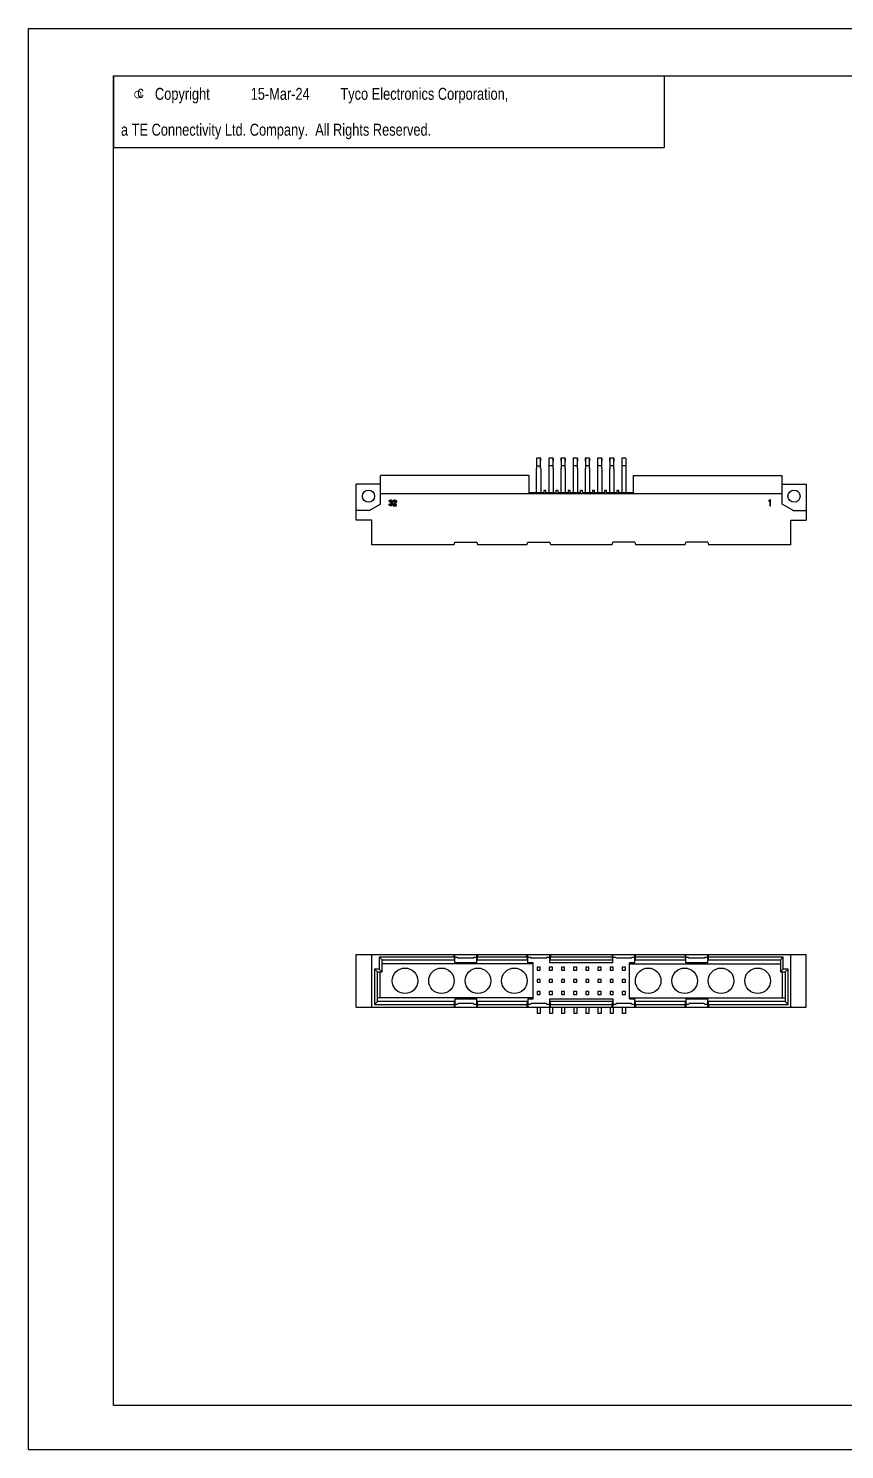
# Model space of a CAD drawing. Extents: x 0 to 420, y 0 to 297.
# Drawn here: x 0 to 170.5, y 0 to 297 of the extents above; entities that cross this region are included whole.
import ezdxf

# ---------------------------------------------------------------- set-up
doc = ezdxf.new("R2010")
doc.units = 0
doc.header["$LTSCALE"] = 23.1
doc.layers.get('0').update_dxf_attribs({"linetype": 'CONTINUOUS'})
doc.styles.add('TEXTSTYLE_1', font='gdt', dxfattribs={"width": 0.8})
doc.styles.add('TEXTSTYLE_2', font='txt', dxfattribs={"width": 0.8})

msp = doc.modelspace()

# ---------------------------------------------------------------- linework, layer by layer
at = {"color": 7, "linetype": 'CONTINUOUS'}
for p, q in [((0, 0), (0, 297)), ((0, 297), (420, 297)), ((17.78, 9.23), (17.78, 287.08)), ((17.78, 287.08), (409.21, 287.08)), ((106.16, 207.17), (106.16, 206.57)), ((107.06, 207.17), (106.16, 207.17)), ((106.16, 206.57), (106.21, 206.57)), ((106.16, 199.95), (106.16, 205.03)), ((106.21, 205.03), (106.16, 205.03)), ((106.21, 205.03), (106.21, 207.17)), ((106.21, 205.57), (107.01, 205.57)), ((107.01, 205.03), (107.01, 207.17)), ((107.01, 206.57), (107.06, 206.57)), ((107.06, 205.03), (107.01, 205.03)), ((107.06, 206.57), (107.06, 207.17)), ((107.06, 205.03), (107.06, 199.95)), ((108.7, 207.17), (108.7, 206.57)), ((109.6, 207.17), (108.7, 207.17)), ((108.75, 206.57), (108.7, 206.57)), ((108.7, 205.03), (108.7, 199.95)), ((108.75, 205.03), (108.7, 205.03)), ((108.75, 207.17), (108.75, 205.03)), ((109.55, 205.57), (108.75, 205.57)), ((109.55, 207.17), (109.55, 205.03)), ((109.6, 206.57), (109.55, 206.57)), ((109.6, 205.03), (109.55, 205.03)), ((109.6, 207.17), (109.6, 206.57)), ((109.6, 205.03), (109.6, 199.95)), ((111.24, 207.17), (111.24, 206.57)), ((112.14, 207.17), (111.24, 207.17)), ((111.29, 206.57), (111.24, 206.57)), ((111.24, 205.03), (111.24, 199.95)), ((111.29, 205.03), (111.24, 205.03)), ((111.29, 207.17), (111.29, 205.03)), ((112.09, 205.57), (111.29, 205.57)), ((112.09, 207.17), (112.09, 205.03)), ((112.14, 206.57), (112.09, 206.57)), ((112.14, 205.03), (112.09, 205.03)), ((112.14, 207.17), (112.14, 206.57)), ((112.14, 205.03), (112.14, 199.95)), ((113.78, 207.17), (113.78, 206.57)), ((114.68, 207.17), (113.78, 207.17)), ((113.83, 206.57), (113.78, 206.57)), ((113.78, 205.03), (113.78, 199.95)), ((113.83, 205.03), (113.78, 205.03)), ((113.83, 207.17), (113.83, 205.03)), ((114.63, 205.57), (113.83, 205.57)), ((114.63, 207.17), (114.63, 205.03)), ((114.68, 206.57), (114.63, 206.57)), ((114.68, 205.03), (114.63, 205.03)), ((114.68, 207.17), (114.68, 206.57)), ((114.68, 205.03), (114.68, 199.95)), ((116.32, 207.17), (116.32, 206.57)), ((117.22, 207.17), (116.32, 207.17)), ((116.37, 206.57), (116.32, 206.57)), ((116.32, 205.03), (116.32, 199.95)), ((116.37, 205.03), (116.32, 205.03)), ((116.37, 207.17), (116.37, 205.03)), ((117.17, 205.57), (116.37, 205.57)), ((117.17, 207.17), (117.17, 205.03)), ((117.22, 206.57), (117.17, 206.57)), ((117.22, 205.03), (117.17, 205.03)), ((117.22, 207.17), (117.22, 206.57)), ((117.22, 205.03), (117.22, 199.95)), ((118.86, 207.17), (118.86, 206.57)), ((119.76, 207.17), (118.86, 207.17)), ((118.91, 206.57), (118.86, 206.57)), ((118.86, 205.03), (118.86, 199.95)), ((118.91, 205.03), (118.86, 205.03)), ((118.91, 207.17), (118.91, 205.03)), ((119.71, 205.57), (118.91, 205.57)), ((119.71, 207.17), (119.71, 205.03)), ((119.76, 206.57), (119.71, 206.57)), ((119.76, 205.03), (119.71, 205.03)), ((119.76, 207.17), (119.76, 206.57)), ((119.76, 205.03), (119.76, 199.95)), ((121.4, 207.17), (121.4, 206.57)), ((122.3, 207.17), (121.4, 207.17)), ((121.45, 206.57), (121.4, 206.57)), ((121.4, 205.03), (121.4, 199.95)), ((121.45, 205.03), (121.4, 205.03)), ((121.45, 207.17), (121.45, 205.03)), ((122.25, 205.57), (121.45, 205.57)), ((122.25, 207.17), (122.25, 205.03)), ((122.3, 206.57), (122.25, 206.57)), ((122.3, 205.03), (122.25, 205.03)), ((122.3, 207.17), (122.3, 206.57)), ((122.3, 205.03), (122.3, 199.95)), ((123.94, 207.17), (123.94, 206.57)), ((124.84, 207.17), (123.94, 207.17)), ((123.99, 206.57), (123.94, 206.57)), ((123.94, 205.03), (123.94, 199.95)), ((123.99, 205.03), (123.94, 205.03)), ((123.99, 207.17), (123.99, 205.03)), ((124.79, 205.57), (123.99, 205.57)), ((124.79, 207.17), (124.79, 205.03)), ((124.84, 206.57), (124.79, 206.57)), ((124.84, 205.03), (124.79, 205.03)), ((124.84, 207.17), (124.84, 206.57)), ((124.84, 205.03), (124.84, 199.95)), ((73.55, 197.58), (73.55, 203.55)), ((104.58, 203.55), (73.55, 203.55)), ((104.58, 199.95), (104.58, 203.55)), ((126.42, 203.55), (157.45, 203.55)), ((126.42, 199.95), (126.42, 203.55)), ((157.45, 197.58), (157.45, 203.55)), ((68.5, 194.25), (68.5, 201.75)), ((73.55, 201.75), (68.5, 201.75)), ((157.45, 199.75), (73.55, 199.75)), ((107.66, 199.95), (104.58, 199.95)), ((107.66, 200.35), (107.66, 199.95)), ((108, 200.45), (107.76, 200.45)), ((108.1, 199.95), (108.1, 200.35)), ((110.2, 199.95), (108.1, 199.95)), ((110.2, 200.35), (110.2, 199.95)), ((110.54, 200.45), (110.3, 200.45)), ((110.64, 199.95), (110.64, 200.35)), ((112.74, 199.95), (110.64, 199.95)), ((112.74, 200.35), (112.74, 199.95)), ((113.08, 200.45), (112.84, 200.45)), ((113.18, 199.95), (113.18, 200.35)), ((115.28, 199.95), (113.18, 199.95)), ((115.28, 200.35), (115.28, 199.95)), ((115.62, 200.45), (115.38, 200.45)), ((115.72, 199.95), (115.72, 200.35)), ((117.82, 199.95), (115.72, 199.95)), ((117.82, 200.35), (117.82, 199.95)), ((118.16, 200.45), (117.92, 200.45)), ((118.26, 199.95), (118.26, 200.35)), ((120.36, 199.95), (118.26, 199.95)), ((120.36, 200.35), (120.36, 199.95)), ((120.7, 200.45), (120.46, 200.45)), ((120.8, 199.95), (120.8, 200.35)), ((122.9, 199.95), (120.8, 199.95)), ((122.9, 200.35), (122.9, 199.95)), ((123.24, 200.45), (123, 200.45)), ((123.34, 199.95), (123.34, 200.35)), ((126.42, 199.95), (123.34, 199.95)), ((157.45, 201.75), (162.5, 201.75)), ((162.5, 201.75), (162.5, 194.25)), ((71.25, 196.25), (68.5, 196.25)), ((73.55, 197.58), (71.25, 196.25)), ((75.51, 197.55), (75.34, 197.55)), ((75.35, 198.15), (75.52, 198.15)), ((75.62, 197.95), (75.62, 197.79)), ((75.68, 197.95), (75.62, 197.95)), ((75.62, 197.79), (75.69, 197.79)), ((76.19, 198.12), (76.36, 198.12)), ((76.19, 197.41), (76.65, 198)), ((76.19, 197.41), (76.19, 197.25)), ((76.19, 197.25), (76.87, 197.25)), ((76.8, 197.91), (76.41, 197.42)), ((76.87, 197.42), (76.41, 197.42)), ((76.87, 197.25), (76.87, 197.42)), ((154.7, 198.33), (154.87, 198.45)), ((154.7, 198.33), (154.7, 198.14)), ((154.87, 198.27), (154.7, 198.14)), ((155.05, 198.45), (154.87, 198.45)), ((154.87, 198.27), (154.87, 197.25)), ((154.87, 197.25), (155.05, 197.25)), ((155.05, 197.25), (155.05, 198.45)), ((159.75, 196.25), (157.45, 197.58)), ((159.75, 196.25), (162.5, 196.25)), ((71.75, 194.25), (68.5, 194.25)), ((71.75, 189.05), (71.75, 194.25)), ((159.25, 194.25), (162.5, 194.25)), ((159.25, 189.05), (159.25, 194.25)), ((88.91, 189.05), (71.75, 189.05)), ((88.91, 189.05), (89.07, 189.65)), ((89.07, 189.65), (93.67, 189.65)), ((93.67, 189.65), (93.83, 189.05)), ((104.15, 189.05), (93.83, 189.05)), ((104.15, 189.05), (104.31, 189.65)), ((104.31, 189.65), (108.91, 189.65)), ((108.91, 189.65), (109.07, 189.05)), ((121.93, 189.05), (109.07, 189.05)), ((121.93, 189.05), (122.09, 189.65)), ((126.69, 189.65), (122.09, 189.65)), ((126.69, 189.65), (126.85, 189.05)), ((137.17, 189.05), (126.85, 189.05)), ((137.17, 189.05), (137.33, 189.65)), ((141.93, 189.65), (137.33, 189.65)), ((141.93, 189.65), (142.09, 189.05)), ((159.25, 189.05), (142.09, 189.05)), ((68.5, 92.47), (68.5, 103.47)), ((68.5, 103.47), (162.5, 103.47)), ((71.75, 92.47), (71.75, 103.47)), ((73.3, 102.92), (73.3, 100.42)), ((73.3, 102.92), (73.9, 102.32)), ((88.91, 102.92), (73.3, 102.92)), ((73.9, 99.82), (73.9, 102.32)), ((73.9, 102.32), (89.07, 102.32)), ((105.45, 101.52), (73.9, 101.52)), ((88.91, 102.92), (88.91, 103.47)), ((89.07, 102.32), (88.91, 102.92)), ((89.07, 101.72), (89.07, 103.47)), ((89.67, 102.87), (89.07, 102.87)), ((93.67, 101.72), (89.07, 101.72)), ((89.67, 102.87), (89.87, 102.67)), ((92.87, 102.67), (89.87, 102.67)), ((92.87, 102.67), (93.07, 102.87)), ((93.67, 102.87), (93.07, 102.87)), ((93.67, 101.72), (93.67, 103.47)), ((93.83, 102.92), (93.67, 102.32)), ((93.67, 102.32), (104.31, 102.32)), ((93.83, 103.47), (93.83, 102.92)), ((104.15, 102.92), (93.83, 102.92)), ((104.15, 102.92), (104.15, 103.47)), ((104.31, 102.32), (104.15, 102.92)), ((104.31, 101.72), (104.31, 103.47)), ((104.91, 102.87), (104.31, 102.87)), ((105.45, 101.72), (104.31, 101.72)), ((104.91, 102.87), (105.11, 102.67)), ((108.11, 102.67), (105.11, 102.67)), ((105.45, 94.22), (105.45, 101.72)), ((108.11, 102.67), (108.31, 102.87)), ((108.91, 102.87), (108.31, 102.87)), ((108.91, 101.72), (108.91, 103.47)), ((109.07, 102.92), (108.91, 102.32)), ((108.91, 102.32), (122.09, 102.32)), ((122.09, 101.72), (108.91, 101.72)), ((109.07, 103.47), (109.07, 102.92)), ((121.93, 102.92), (109.07, 102.92)), ((121.93, 103.47), (121.93, 102.92)), ((122.09, 102.32), (121.93, 102.92)), ((122.09, 101.72), (122.09, 103.47)), ((122.69, 102.87), (122.09, 102.87)), ((122.69, 102.87), (122.89, 102.67)), ((125.89, 102.67), (122.89, 102.67)), ((126.69, 101.72), (125.55, 101.72)), ((125.55, 94.22), (125.55, 101.72)), ((125.55, 101.52), (157.1, 101.52)), ((125.89, 102.67), (126.09, 102.87)), ((126.69, 102.87), (126.09, 102.87)), ((126.69, 101.72), (126.69, 103.47)), ((126.85, 102.92), (126.69, 102.32)), ((126.69, 102.32), (137.33, 102.32)), ((126.85, 102.92), (126.85, 103.47)), ((137.17, 102.92), (126.85, 102.92)), ((137.17, 103.47), (137.17, 102.92)), ((137.33, 102.32), (137.17, 102.92)), ((137.33, 101.72), (137.33, 103.47)), ((137.93, 102.87), (137.33, 102.87)), ((141.93, 101.72), (137.33, 101.72)), ((137.93, 102.87), (138.13, 102.67)), ((141.13, 102.67), (138.13, 102.67)), ((141.13, 102.67), (141.33, 102.87)), ((141.93, 102.87), (141.33, 102.87)), ((141.93, 101.72), (141.93, 103.47)), ((142.09, 102.92), (141.93, 102.32)), ((141.93, 102.32), (157.1, 102.32)), ((142.09, 102.92), (142.09, 103.47)), ((157.7, 102.92), (142.09, 102.92)), ((157.1, 102.32), (157.7, 102.92)), ((157.1, 102.32), (157.1, 99.82)), ((157.7, 100.42), (157.7, 102.92)), ((159.25, 92.47), (159.25, 103.47)), ((162.5, 92.47), (162.5, 103.47)), ((72.3, 100.42), (72.3, 93.02)), ((72.3, 100.42), (72.9, 99.82)), ((73.3, 100.42), (72.3, 100.42)), ((72.9, 93.62), (72.9, 99.82)), ((72.9, 99.82), (73.9, 99.82)), ((73.3, 100.42), (73.9, 99.82)), ((73.5, 94.42), (73.5, 99.82)), ((106.28, 100.81), (106.28, 100.21)), ((106.94, 100.81), (106.28, 100.81)), ((106.28, 100.21), (106.94, 100.21)), ((106.28, 98.27), (106.28, 97.67)), ((106.94, 98.27), (106.28, 98.27)), ((106.94, 100.21), (106.94, 100.81)), ((106.94, 97.67), (106.94, 98.27)), ((108.82, 100.81), (108.82, 100.21)), ((109.48, 100.81), (108.82, 100.81)), ((108.82, 100.21), (109.48, 100.21)), ((108.82, 98.27), (108.82, 97.67)), ((109.48, 98.27), (108.82, 98.27)), ((109.48, 100.21), (109.48, 100.81)), ((109.48, 97.67), (109.48, 98.27)), ((111.36, 100.81), (111.36, 100.21)), ((112.02, 100.81), (111.36, 100.81)), ((111.36, 100.21), (112.02, 100.21)), ((111.36, 98.27), (111.36, 97.67)), ((112.02, 98.27), (111.36, 98.27)), ((112.02, 100.21), (112.02, 100.81)), ((112.02, 97.67), (112.02, 98.27)), ((113.9, 100.81), (113.9, 100.21)), ((114.56, 100.81), (113.9, 100.81)), ((113.9, 100.21), (114.56, 100.21)), ((113.9, 98.27), (113.9, 97.67)), ((114.56, 98.27), (113.9, 98.27)), ((114.56, 100.21), (114.56, 100.81)), ((114.56, 97.67), (114.56, 98.27)), ((116.44, 100.81), (116.44, 100.21)), ((117.1, 100.81), (116.44, 100.81)), ((116.44, 100.21), (117.1, 100.21)), ((116.44, 98.27), (116.44, 97.67)), ((117.1, 98.27), (116.44, 98.27)), ((117.1, 100.21), (117.1, 100.81)), ((117.1, 97.67), (117.1, 98.27)), ((118.98, 100.81), (118.98, 100.21)), ((119.64, 100.81), (118.98, 100.81)), ((118.98, 100.21), (119.64, 100.21)), ((118.98, 98.27), (118.98, 97.67)), ((119.64, 98.27), (118.98, 98.27)), ((119.64, 100.21), (119.64, 100.81)), ((119.64, 97.67), (119.64, 98.27)), ((122.18, 100.81), (121.52, 100.81)), ((121.52, 100.81), (121.52, 100.21)), ((121.52, 100.21), (122.18, 100.21)), ((122.18, 98.27), (121.52, 98.27)), ((121.52, 98.27), (121.52, 97.67)), ((122.18, 100.21), (122.18, 100.81)), ((122.18, 97.67), (122.18, 98.27)), ((124.72, 100.81), (124.06, 100.81)), ((124.06, 100.81), (124.06, 100.21)), ((124.06, 100.21), (124.72, 100.21)), ((124.72, 98.27), (124.06, 98.27)), ((124.06, 98.27), (124.06, 97.67)), ((124.72, 100.21), (124.72, 100.81)), ((124.72, 97.67), (124.72, 98.27)), ((157.1, 99.82), (157.7, 100.42)), ((157.1, 99.82), (158.1, 99.82)), ((157.5, 99.82), (157.5, 94.42)), ((158.7, 100.42), (157.7, 100.42)), ((158.1, 99.82), (158.7, 100.42)), ((158.1, 99.82), (158.1, 93.62)), ((158.7, 93.02), (158.7, 100.42)), ((106.28, 97.67), (106.94, 97.67)), ((106.28, 95.73), (106.28, 95.13)), ((106.94, 95.73), (106.28, 95.73)), ((106.28, 95.13), (106.94, 95.13)), ((106.94, 95.13), (106.94, 95.73)), ((108.82, 97.67), (109.48, 97.67)), ((108.82, 95.73), (108.82, 95.13)), ((109.48, 95.73), (108.82, 95.73)), ((108.82, 95.13), (109.48, 95.13)), ((109.48, 95.13), (109.48, 95.73)), ((111.36, 97.67), (112.02, 97.67)), ((111.36, 95.73), (111.36, 95.13)), ((112.02, 95.73), (111.36, 95.73)), ((111.36, 95.13), (112.02, 95.13)), ((112.02, 95.13), (112.02, 95.73)), ((113.9, 97.67), (114.56, 97.67)), ((113.9, 95.73), (113.9, 95.13)), ((114.56, 95.73), (113.9, 95.73)), ((113.9, 95.13), (114.56, 95.13)), ((114.56, 95.13), (114.56, 95.73)), ((116.44, 97.67), (117.1, 97.67)), ((117.1, 95.73), (116.44, 95.73)), ((116.44, 95.73), (116.44, 95.13)), ((116.44, 95.13), (117.1, 95.13)), ((117.1, 95.13), (117.1, 95.73)), ((118.98, 97.67), (119.64, 97.67)), ((119.64, 95.73), (118.98, 95.73)), ((118.98, 95.73), (118.98, 95.13)), ((118.98, 95.13), (119.64, 95.13)), ((119.64, 95.13), (119.64, 95.73)), ((121.52, 97.67), (122.18, 97.67)), ((122.18, 95.73), (121.52, 95.73)), ((121.52, 95.73), (121.52, 95.13)), ((121.52, 95.13), (122.18, 95.13)), ((122.18, 95.13), (122.18, 95.73)), ((124.06, 97.67), (124.72, 97.67)), ((124.72, 95.73), (124.06, 95.73)), ((124.06, 95.73), (124.06, 95.13)), ((124.06, 95.13), (124.72, 95.13)), ((124.72, 95.13), (124.72, 95.73)), ((68.5, 92.47), (162.5, 92.47)), ((72.3, 93.02), (72.9, 93.62)), ((72.3, 93.02), (88.91, 93.02)), ((105.45, 94.42), (72.9, 94.42)), ((89.07, 93.62), (72.9, 93.62)), ((88.91, 93.02), (89.07, 93.62)), ((88.91, 93.02), (88.91, 92.47)), ((89.07, 94.22), (89.07, 92.47)), ((89.07, 94.22), (93.67, 94.22)), ((89.07, 93.07), (89.67, 93.07)), ((89.87, 93.27), (89.67, 93.07)), ((89.87, 93.27), (92.87, 93.27)), ((93.07, 93.07), (92.87, 93.27)), ((93.07, 93.07), (93.67, 93.07)), ((93.67, 92.47), (93.67, 94.22)), ((93.67, 93.62), (93.83, 93.02)), ((104.31, 93.62), (93.67, 93.62)), ((93.83, 92.47), (93.83, 93.02)), ((93.83, 93.02), (104.15, 93.02)), ((104.15, 93.02), (104.31, 93.62)), ((104.15, 93.02), (104.15, 92.47)), ((104.31, 94.22), (104.31, 92.47)), ((104.31, 94.22), (105.45, 94.22)), ((104.31, 93.07), (104.91, 93.07)), ((105.11, 93.27), (104.91, 93.07)), ((105.11, 93.27), (108.11, 93.27)), ((106.28, 92.47), (106.28, 91.15)), ((106.94, 92.47), (106.94, 91.15)), ((108.31, 93.07), (108.11, 93.27)), ((108.31, 93.07), (108.91, 93.07)), ((108.83, 92.47), (108.83, 91.15)), ((108.91, 92.47), (108.91, 94.22)), ((108.91, 94.22), (122.09, 94.22)), ((108.91, 93.62), (109.07, 93.02)), ((122.09, 93.62), (108.91, 93.62)), ((109.07, 92.47), (109.07, 93.02)), ((109.07, 93.02), (121.93, 93.02)), ((109.47, 92.47), (109.47, 91.15)), ((111.36, 92.47), (111.36, 91.15)), ((112.02, 92.47), (112.02, 91.15)), ((113.91, 92.47), (113.91, 91.15)), ((114.56, 92.47), (114.56, 91.15)), ((116.44, 92.47), (116.44, 91.15)), ((117.09, 92.47), (117.09, 91.15)), ((118.98, 92.47), (118.98, 91.15)), ((119.64, 92.47), (119.64, 91.15)), ((121.53, 92.47), (121.53, 91.15)), ((121.93, 93.02), (122.09, 93.62)), ((121.93, 92.47), (121.93, 93.02)), ((122.09, 94.22), (122.09, 92.47)), ((122.09, 93.07), (122.69, 93.07)), ((122.17, 92.47), (122.17, 91.15)), ((122.89, 93.27), (122.69, 93.07)), ((122.89, 93.27), (125.89, 93.27)), ((124.06, 92.47), (124.06, 91.15)), ((124.72, 92.47), (124.72, 91.15)), ((125.55, 94.42), (158.1, 94.42)), ((125.55, 94.22), (126.69, 94.22)), ((126.09, 93.07), (125.89, 93.27)), ((126.09, 93.07), (126.69, 93.07)), ((126.69, 92.47), (126.69, 94.22)), ((137.33, 93.62), (126.69, 93.62)), ((126.69, 93.62), (126.85, 93.02)), ((126.85, 93.02), (137.17, 93.02)), ((126.85, 93.02), (126.85, 92.47)), ((137.17, 93.02), (137.33, 93.62)), ((137.17, 92.47), (137.17, 93.02)), ((137.33, 94.22), (141.93, 94.22)), ((137.33, 94.22), (137.33, 92.47)), ((137.33, 93.07), (137.93, 93.07)), ((138.13, 93.27), (137.93, 93.07)), ((138.13, 93.27), (141.13, 93.27)), ((141.33, 93.07), (141.13, 93.27)), ((141.33, 93.07), (141.93, 93.07)), ((141.93, 92.47), (141.93, 94.22)), ((158.1, 93.62), (141.93, 93.62)), ((141.93, 93.62), (142.09, 93.02)), ((142.09, 93.02), (158.7, 93.02)), ((142.09, 93.02), (142.09, 92.47)), ((158.1, 93.62), (158.7, 93.02)), ((106.94, 91.15), (106.28, 91.15)), ((109.47, 91.15), (108.83, 91.15)), ((112.02, 91.15), (111.36, 91.15)), ((114.56, 91.15), (113.91, 91.15)), ((117.09, 91.15), (116.44, 91.15)), ((119.64, 91.15), (118.98, 91.15)), ((122.17, 91.15), (121.53, 91.15)), ((124.72, 91.15), (124.06, 91.15)), ((409.21, 9.23), (17.78, 9.23)), ((30.48, 9.23), (17.78, 9.23)), ((0, 0), (420, 0))]:
    msp.add_line(p, q, dxfattribs=at)
at = {"color": 2, "linetype": 'CONTINUOUS'}
for p, q in [((17.78, 287.08), (132.78, 287.08)), ((17.78, 287.08), (17.78, 272.08)), ((132.78, 287.08), (132.78, 272.08)), ((17.78, 272.08), (132.78, 272.08))]:
    msp.add_line(p, q, dxfattribs=at)
at = {"color": 7, "linetype": 'CONTINUOUS'}
for centre, radius in [((71.05, 199.25), 1.27), ((159.95, 199.25), 1.27), ((78.67, 97.97), 2.67), ((86.29, 97.97), 2.67), ((93.91, 97.97), 2.67), ((101.53, 97.97), 2.67), ((129.47, 97.97), 2.67), ((137.09, 97.97), 2.67), ((144.71, 97.97), 2.67), ((152.33, 97.97), 2.67)]:
    msp.add_circle(centre, radius, dxfattribs=at)
for centre, start, end in [((107.76, 200.35), 90, 179.33), ((108, 200.35), 0.67, 90), ((110.3, 200.35), 90, 179.33), ((110.54, 200.35), 0.67, 90), ((112.84, 200.35), 90, 179.33), ((113.08, 200.35), 0.67, 90), ((115.38, 200.35), 90, 179.33), ((115.62, 200.35), 0.67, 90), ((117.92, 200.35), 90, 179.33), ((118.16, 200.35), 0.67, 90), ((120.46, 200.35), 90, 179.33), ((120.7, 200.35), 0.67, 90), ((123, 200.35), 90, 179.33), ((123.24, 200.35), 0.67, 90)]:
    msp.add_arc(centre, 0.1, start, end, dxfattribs=at)
for points, knots in [([(75.68, 197.24), (75.67, 197.24), (75.65, 197.24), (75.62, 197.25), (75.59, 197.25), (75.57, 197.26), (75.54, 197.27), (75.51, 197.29), (75.49, 197.3), (75.46, 197.32), (75.44, 197.34), (75.42, 197.36), (75.4, 197.39), (75.38, 197.42), (75.37, 197.45), (75.36, 197.48), (75.35, 197.51), (75.34, 197.54), (75.34, 197.55)], [0, 0, 0, 0, 0.059665, 0.11876, 0.176748, 0.234691, 0.292743, 0.351486, 0.411186, 0.472549, 0.534334, 0.596443, 0.658875, 0.722547, 0.78802, 0.855641, 0.925952, 1, 1, 1, 1]), ([(75.35, 198.15), (75.35, 198.16), (75.35, 198.18), (75.36, 198.21), (75.37, 198.24), (75.38, 198.26), (75.39, 198.29), (75.41, 198.32), (75.43, 198.34), (75.45, 198.37), (75.48, 198.39), (75.5, 198.41), (75.53, 198.43), (75.56, 198.44), (75.59, 198.45), (75.62, 198.46), (75.65, 198.46), (75.67, 198.46), (75.68, 198.46)], [0, 0, 0, 0, 0.0627, 0.123806, 0.184988, 0.246195, 0.307525, 0.370347, 0.434339, 0.500716, 0.566795, 0.630957, 0.693146, 0.754231, 0.814653, 0.875365, 0.937231, 1, 1, 1, 1]), ([(75.51, 197.55), (75.52, 197.54), (75.53, 197.52), (75.54, 197.49), (75.56, 197.47), (75.58, 197.45), (75.6, 197.43), (75.63, 197.42), (75.66, 197.41), (75.68, 197.41), (75.69, 197.41)], [0, 0, 0, 0, 0.132129, 0.257557, 0.377224, 0.491944, 0.606576, 0.725614, 0.855618, 1, 1, 1, 1]), ([(75.69, 198.29), (75.68, 198.29), (75.66, 198.29), (75.63, 198.28), (75.61, 198.27), (75.58, 198.25), (75.56, 198.23), (75.54, 198.21), (75.53, 198.18), (75.52, 198.16), (75.52, 198.15)], [0, 0, 0, 0, 0.112581, 0.224415, 0.341762, 0.464279, 0.589915, 0.717271, 0.853275, 1, 1, 1, 1]), ([(75.68, 198.46), (75.69, 198.46), (75.72, 198.46), (75.75, 198.46), (75.79, 198.45), (75.82, 198.44), (75.85, 198.42), (75.88, 198.4), (75.91, 198.38), (75.94, 198.36), (75.96, 198.33), (75.98, 198.3), (76, 198.27), (76.01, 198.24), (76.02, 198.21), (76.03, 198.18), (76.03, 198.15), (76.03, 198.13), (76.03, 198.12)], [0, 0, 0, 0, 0.071192, 0.139782, 0.205553, 0.269517, 0.332739, 0.395031, 0.458347, 0.522784, 0.586816, 0.648619, 0.70839, 0.767255, 0.825176, 0.882856, 0.940818, 1, 1, 1, 1]), ([(75.68, 197.95), (75.68, 197.95), (75.7, 197.95), (75.72, 197.95), (75.73, 197.95), (75.75, 197.96), (75.77, 197.96), (75.78, 197.97), (75.8, 197.98), (75.82, 198), (75.83, 198.02), (75.85, 198.05), (75.86, 198.08), (75.86, 198.1), (75.86, 198.12)], [0, 0, 0, 0, 0.073343, 0.14362, 0.211437, 0.275284, 0.337901, 0.399634, 0.460389, 0.520905, 0.640257, 0.756014, 0.874462, 1, 1, 1, 1]), ([(76.05, 197.61), (76.05, 197.6), (76.05, 197.57), (76.04, 197.53), (76.03, 197.49), (76.02, 197.46), (76.01, 197.43), (75.99, 197.4), (75.97, 197.37), (75.94, 197.34), (75.91, 197.32), (75.89, 197.3), (75.86, 197.28), (75.82, 197.27), (75.79, 197.25), (75.76, 197.25), (75.72, 197.24), (75.69, 197.24), (75.68, 197.24)], [0, 0, 0, 0, 0.070705, 0.138091, 0.202766, 0.265263, 0.326791, 0.387512, 0.448403, 0.510275, 0.571985, 0.632063, 0.692148, 0.751451, 0.811688, 0.872395, 0.935194, 1, 1, 1, 1]), ([(75.86, 198.12), (75.86, 198.12), (75.86, 198.13), (75.86, 198.15), (75.85, 198.17), (75.85, 198.18), (75.84, 198.2), (75.83, 198.21), (75.82, 198.23), (75.8, 198.24), (75.78, 198.26), (75.75, 198.28), (75.72, 198.29), (75.7, 198.29), (75.69, 198.29)], [0, 0, 0, 0, 0.065772, 0.129447, 0.190834, 0.252066, 0.313234, 0.375081, 0.437783, 0.502491, 0.629399, 0.751379, 0.873366, 1, 1, 1, 1]), ([(75.87, 197.6), (75.87, 197.61), (75.87, 197.62), (75.87, 197.65), (75.87, 197.67), (75.86, 197.68), (75.85, 197.7), (75.84, 197.72), (75.83, 197.73), (75.81, 197.75), (75.79, 197.77), (75.76, 197.78), (75.72, 197.79), (75.7, 197.79), (75.69, 197.79)], [0, 0, 0, 0, 0.072856, 0.142846, 0.209106, 0.273503, 0.335703, 0.396992, 0.458325, 0.520201, 0.641415, 0.758813, 0.876874, 1, 1, 1, 1]), ([(75.69, 197.41), (75.7, 197.41), (75.73, 197.41), (75.76, 197.42), (75.79, 197.44), (75.81, 197.46), (75.83, 197.48), (75.84, 197.49), (75.85, 197.51), (75.86, 197.52), (75.87, 197.54), (75.87, 197.56), (75.87, 197.58), (75.87, 197.6), (75.87, 197.6)], [0, 0, 0, 0, 0.118918, 0.234498, 0.351538, 0.474293, 0.536956, 0.59957, 0.661639, 0.724629, 0.789057, 0.85616, 0.926218, 1, 1, 1, 1]), ([(76.03, 198.12), (76.03, 198.11), (76.03, 198.09), (76.03, 198.05), (76.02, 198.02), (76.01, 197.98), (75.99, 197.95), (75.97, 197.92), (75.94, 197.9), (75.92, 197.88), (75.9, 197.87)], [0, 0, 0, 0, 0.117806, 0.235115, 0.35311, 0.472956, 0.594644, 0.720984, 0.854962, 1, 1, 1, 1]), ([(75.9, 197.87), (75.92, 197.86), (75.94, 197.85), (75.97, 197.82), (75.99, 197.79), (76.01, 197.75), (76.03, 197.72), (76.04, 197.68), (76.05, 197.65), (76.05, 197.62), (76.05, 197.61)], [0, 0, 0, 0, 0.14005, 0.272285, 0.399837, 0.525209, 0.647672, 0.76727, 0.884052, 1, 1, 1, 1]), ([(76.19, 198.12), (76.19, 198.13), (76.19, 198.15), (76.19, 198.19), (76.2, 198.22), (76.21, 198.25), (76.22, 198.28), (76.24, 198.31), (76.26, 198.34), (76.28, 198.36), (76.31, 198.39), (76.34, 198.41), (76.36, 198.42), (76.39, 198.44), (76.42, 198.45), (76.45, 198.46), (76.49, 198.46), (76.51, 198.46), (76.52, 198.46)], [0, 0, 0, 0, 0.067179, 0.131735, 0.195067, 0.257434, 0.31951, 0.381747, 0.445111, 0.509748, 0.574356, 0.636533, 0.697452, 0.757472, 0.816674, 0.876459, 0.937402, 1, 1, 1, 1]), ([(76.53, 198.29), (76.52, 198.29), (76.5, 198.29), (76.47, 198.28), (76.44, 198.27), (76.41, 198.24), (76.39, 198.22), (76.37, 198.19), (76.36, 198.15), (76.36, 198.13), (76.36, 198.12)], [0, 0, 0, 0, 0.123461, 0.24197, 0.358759, 0.480704, 0.603872, 0.728357, 0.858576, 1, 1, 1, 1]), ([(76.52, 198.46), (76.53, 198.46), (76.56, 198.46), (76.59, 198.46), (76.62, 198.45), (76.66, 198.44), (76.69, 198.42), (76.72, 198.41), (76.74, 198.39), (76.77, 198.36), (76.79, 198.34), (76.81, 198.31), (76.83, 198.28), (76.85, 198.25), (76.86, 198.22), (76.86, 198.19), (76.87, 198.15), (76.87, 198.13), (76.87, 198.12)], [0, 0, 0, 0, 0.067356, 0.132155, 0.194861, 0.25702, 0.318629, 0.38001, 0.442409, 0.506451, 0.570193, 0.631969, 0.692968, 0.753178, 0.813084, 0.874056, 0.936207, 1, 1, 1, 1]), ([(76.7, 198.12), (76.7, 198.13), (76.7, 198.15), (76.69, 198.18), (76.67, 198.21), (76.66, 198.23), (76.64, 198.25), (76.63, 198.26), (76.62, 198.27), (76.6, 198.28), (76.59, 198.28), (76.57, 198.29), (76.55, 198.29), (76.54, 198.29), (76.53, 198.29)], [0, 0, 0, 0, 0.116697, 0.232916, 0.352996, 0.48074, 0.546034, 0.608789, 0.67123, 0.733971, 0.797037, 0.861709, 0.929823, 1, 1, 1, 1]), ([(76.65, 198), (76.66, 198.01), (76.67, 198.02), (76.68, 198.03), (76.68, 198.05), (76.69, 198.07), (76.7, 198.09), (76.7, 198.11), (76.7, 198.12)], [0, 0, 0, 0, 0.161387, 0.30753, 0.441287, 0.561489, 0.786925, 1, 1, 1, 1]), ([(76.87, 198.12), (76.87, 198.11), (76.87, 198.09), (76.87, 198.06), (76.86, 198.03), (76.85, 198), (76.84, 197.98), (76.83, 197.95), (76.82, 197.93), (76.8, 197.91), (76.8, 197.91)], [0, 0, 0, 0, 0.132226, 0.259738, 0.384655, 0.507706, 0.630175, 0.75219, 0.875615, 1, 1, 1, 1])]:
    msp.add_open_spline(points, degree=3, knots=knots, dxfattribs=at)

# ---------------------------------------------------------------- texts
at = {"color": 2, "linetype": 'CONTINUOUS', "style": 'TEXTSTYLE_1'}
msp.add_text('e', height=2.5, dxfattribs=at).set_placement((21.85, 282.08))
at = {"color": 2, "linetype": 'CONTINUOUS', "style": 'TEXTSTYLE_2', "width": 0.8}
for s, p in [('c', (22.75, 282.48)), ('Copyright ', (26.43, 282.08)), ('15-Mar-24', (46.43, 282.08)), (' Tyco Electronics Corporation,', (64.43, 282.08)), ('  a TE Connectivity Ltd. Company.  All Rights Reserved.', (17.85, 274.58))]:
    msp.add_text(s, height=2.5, dxfattribs=at).set_placement(p)

doc.saveas('drawing.dxf')
